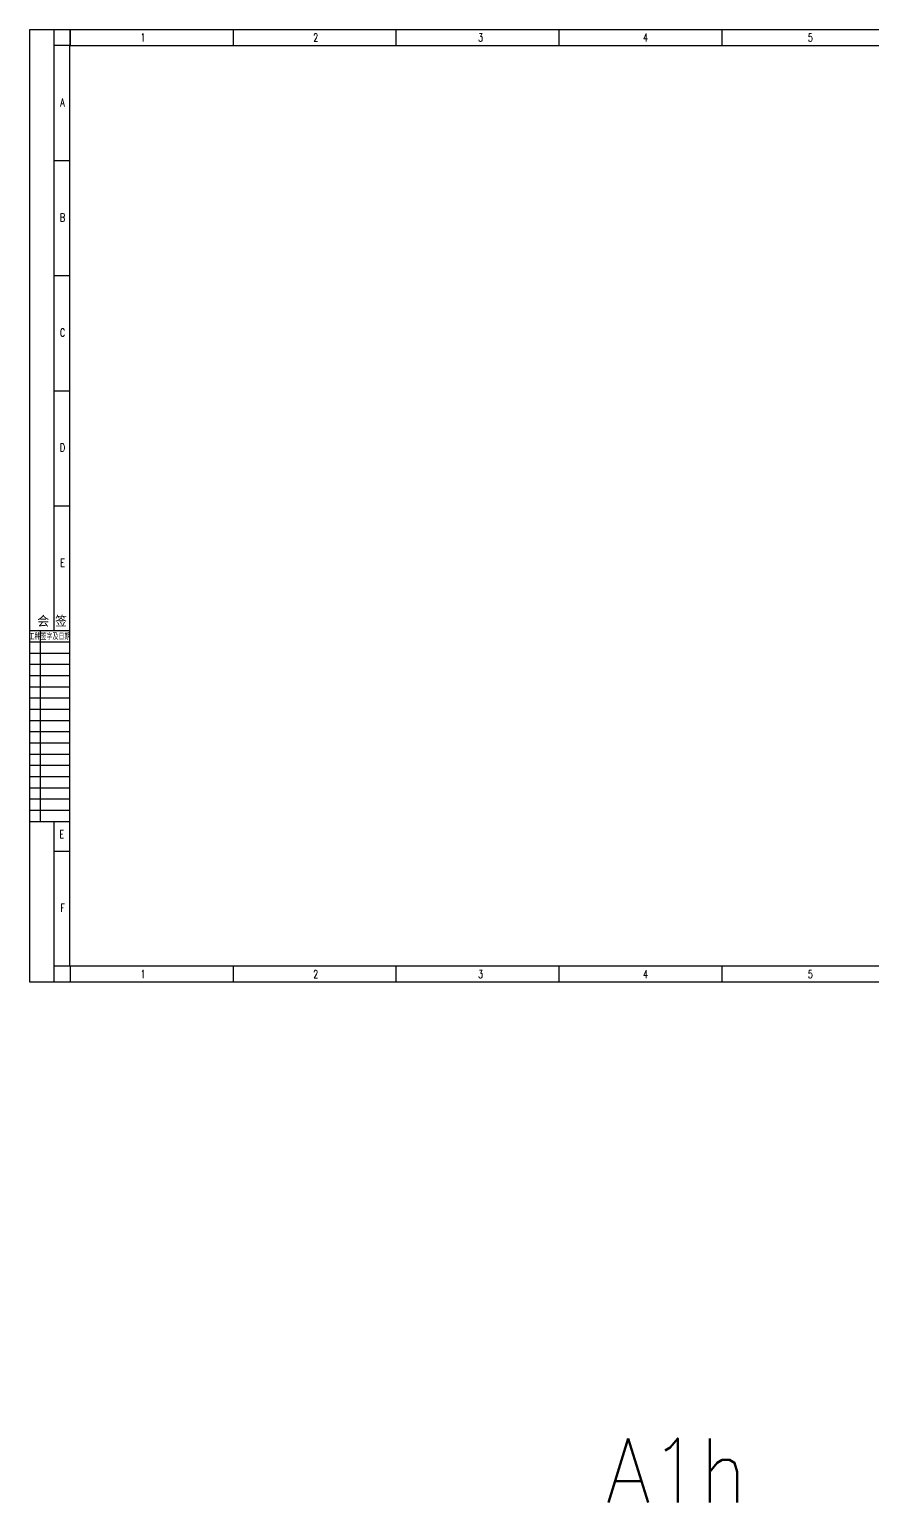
# Model space of a CAD drawing. Header units: inches. Extents: x 6 to 109360, y -14990 to 740552.
# Drawn here: x 6 to 532, y -8103 to -7185 of the extents above; entities that cross this region are included whole.
import ezdxf
from ezdxf.enums import TextEntityAlignment as Align

# ---------------------------------------------------------------- set-up
doc = ezdxf.new("R2010")
doc.units = ezdxf.units.IN
doc.header["$MEASUREMENT"] = 0
doc.layers.add('图框', color=4, linetype='Continuous')
doc.styles.add('HZ', font='txt_____.ttf', dxfattribs={"width": 0.7, "bigfont": 'HZTXT'})
doc.styles.add('ROMAND', font='romand__.ttf', dxfattribs={"width": 0.7, "bigfont": 'OCHINESE.shx'})

# ---------------------------------------------------------------- blocks, each defined once
blk = doc.blocks.new('*U29')
at = {"layer": '图框'}
blk.add_line((0, 5), (0, -5), dxfattribs=at)
blk = doc.blocks.new('*U30')
at = {"color": 0, "linetype": 'ByBlock', "lineweight": -2, "transparency": 16777216}
for p in [(0, 0), (101.6, 0), (203.2, 0), (304.8, 0), (406.4, 0), (508, 0), (609.6, 0), (711.2, 0), (812.8, 0), (914.4, 0)]:
    blk.add_blockref('*U29', p, dxfattribs=at)
blk = doc.blocks.new('*U31')
at = {"layer": '图框'}
blk.add_line((0, 5), (0, -5), dxfattribs=at)
blk = doc.blocks.new('*U32')
at = {"color": 0, "linetype": 'ByBlock', "lineweight": -2, "transparency": 16777216}
for p in [(0, 0), (101.6, 0), (203.2, 0), (304.8, 0), (406.4, 0), (508, 0), (609.6, 0), (711.2, 0), (812.8, 0), (914.4, 0)]:
    blk.add_blockref('*U31', p, dxfattribs=at)
blk = doc.blocks.new('会签')
at = {"color": 0}
for p, q in [((3629.69, -1305.73), (3604.69, -1305.73)), ((3629.69, -1312.73), (3604.69, -1312.73)), ((3611.37, -1424.73), (3611.37, -1305.73)), ((3629.69, -1319.73), (3604.69, -1319.73)), ((3629.69, -1326.73), (3604.69, -1326.73)), ((3629.69, -1333.73), (3604.69, -1333.73)), ((3629.69, -1340.73), (3604.69, -1340.73)), ((3629.69, -1347.73), (3604.69, -1347.73)), ((3629.69, -1354.73), (3604.69, -1354.73)), ((3629.69, -1361.73), (3604.69, -1361.73)), ((3629.69, -1368.73), (3604.69, -1368.73)), ((3629.69, -1375.73), (3604.69, -1375.73)), ((3629.69, -1382.73), (3604.69, -1382.73)), ((3629.69, -1389.73), (3604.69, -1389.73)), ((3629.69, -1396.73), (3604.69, -1396.73)), ((3629.69, -1403.73), (3604.69, -1403.73)), ((3629.69, -1410.73), (3604.69, -1410.73)), ((3629.69, -1417.73), (3604.69, -1417.73)), ((3629.69, -1424.73), (3604.69, -1424.73))]:
    blk.add_line(p, q, dxfattribs=at)
for s, height, style, width, p in [('会 签  ', 6, 'HZ', 0.9, (3622.23, -1302.52)), ('工种签字及日期', 3.8, 'ROMAND', 0.7, (3616.9, -1310.89))]:
    blk.add_text(s, height=height, dxfattribs=dict(at, style=style, width=width)).set_placement(p, align=Align.CENTER)

msp = doc.modelspace()

# ---------------------------------------------------------------- linework, layer by layer
at = {"layer": '图框'}
for p, q in [((6.22419, -7184.70222), (1057.22419, -7184.70222)), ((6.22419, -7778.70222), (6.22419, -7184.70222)), ((21.22419, -7559.70222), (21.22419, -7184.70222)), ((31.22419, -7194.70222), (31.22419, -7184.70222)), ((31.22419, -7194.70222), (21.22419, -7194.70222)), ((21.22419, -7266.45222), (31.22419, -7266.45222)), ((21.22419, -7338.20222), (31.22419, -7338.20222)), ((21.22419, -7409.95222), (31.22419, -7409.95222)), ((21.22419, -7481.70222), (31.22419, -7481.70222)), ((21.22419, -7778.70222), (21.22419, -7678.67638)), ((21.22419, -7696.95222), (31.22419, -7696.95222)), ((31.22419, -7768.70222), (21.22419, -7768.70222)), ((1057.22419, -7778.70222), (6.22419, -7778.70222))]:
    msp.add_line(p, q, dxfattribs=at)
at = {"layer": '图框', "color": 1}
for p, q in [((31.14412, -7768.69722), (31.14412, -7194.69722)), ((31.22419, -7194.70222), (1047.22419, -7194.70222)), ((1047.22419, -7768.70222), (31.22419, -7768.70222))]:
    msp.add_line(p, q, dxfattribs=at)

# ---------------------------------------------------------------- block references
at = {"linetype": 'Continuous'}
for name, p in [('*U32', (31.22419, -7189.70222)), ('*U30', (31.22419, -7773.70222))]:
    msp.add_blockref(name, p, dxfattribs=at)
at = {"color": 0}
msp.add_blockref('会签', (-3598.4753, -6253.96785), dxfattribs=at)

# ---------------------------------------------------------------- texts
at = {"color": 0, "style": 'HZ', "width": 0.9}
msp.add_text('A1h', height=40, dxfattribs=at).set_placement((409.31904, -8103.18755), align=Align.CENTER)
at = {"layer": '图框', "style": 'HZ', "width": 0.7}
for s, p in [('1', (76.69546, -7192.13739)), ('2', (184.40306, -7192.20222)), ('3', (287.20693, -7192.20222)), ('4', (390.0108, -7192.20222)), ('5', (492.81466, -7192.20222)), ('A', (26.54915, -7232.69618)), ('B', (26.54915, -7304.44618)), ('C', (26.54915, -7376.19618)), ('D', (26.54915, -7447.94618)), ('E', (26.54915, -7519.69618)), ('E', (26.10481, -7689.01817)), ('F', (26.54915, -7734.94618)), ('1', (76.69546, -7776.13739)), ('2', (184.40306, -7776.20222)), ('3', (287.20693, -7776.20222)), ('4', (390.0108, -7776.20222)), ('5', (492.81466, -7776.20222))]:
    msp.add_text(s, height=5, dxfattribs=at).set_placement(p, align=Align.CENTER)

doc.saveas('drawing.dxf')
